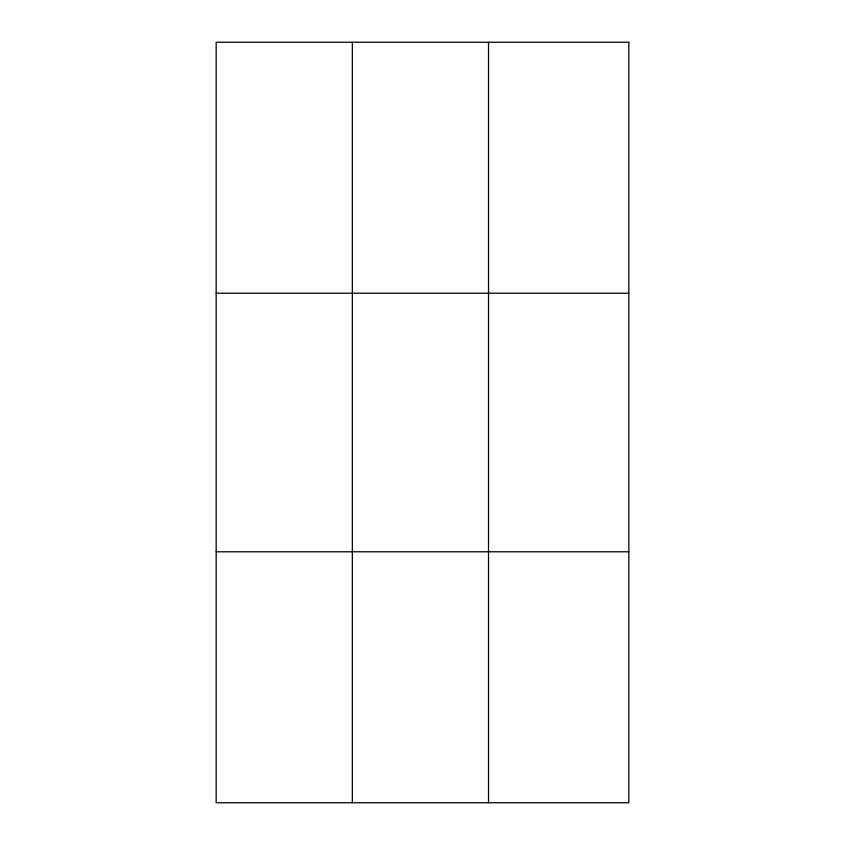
<?xml version="1.0" encoding="UTF-8"?>
<svg xmlns="http://www.w3.org/2000/svg" width="845" height="845" viewBox="0 0 845 845"><rect width="100%" height="100%" fill="white"/><g stroke="black" fill="none" stroke-linecap="round" stroke-linejoin="round"><path stroke-width="1.27" d="M352.344 802.75L352.344 42.25M488.526 802.75L488.526 42.25M216.172 293.215L628.828 293.215M216.172 551.785L628.828 551.785M628.828 42.25L628.828 802.75L216.172 802.75L216.172 42.25L628.828 42.25"/></g></svg>
